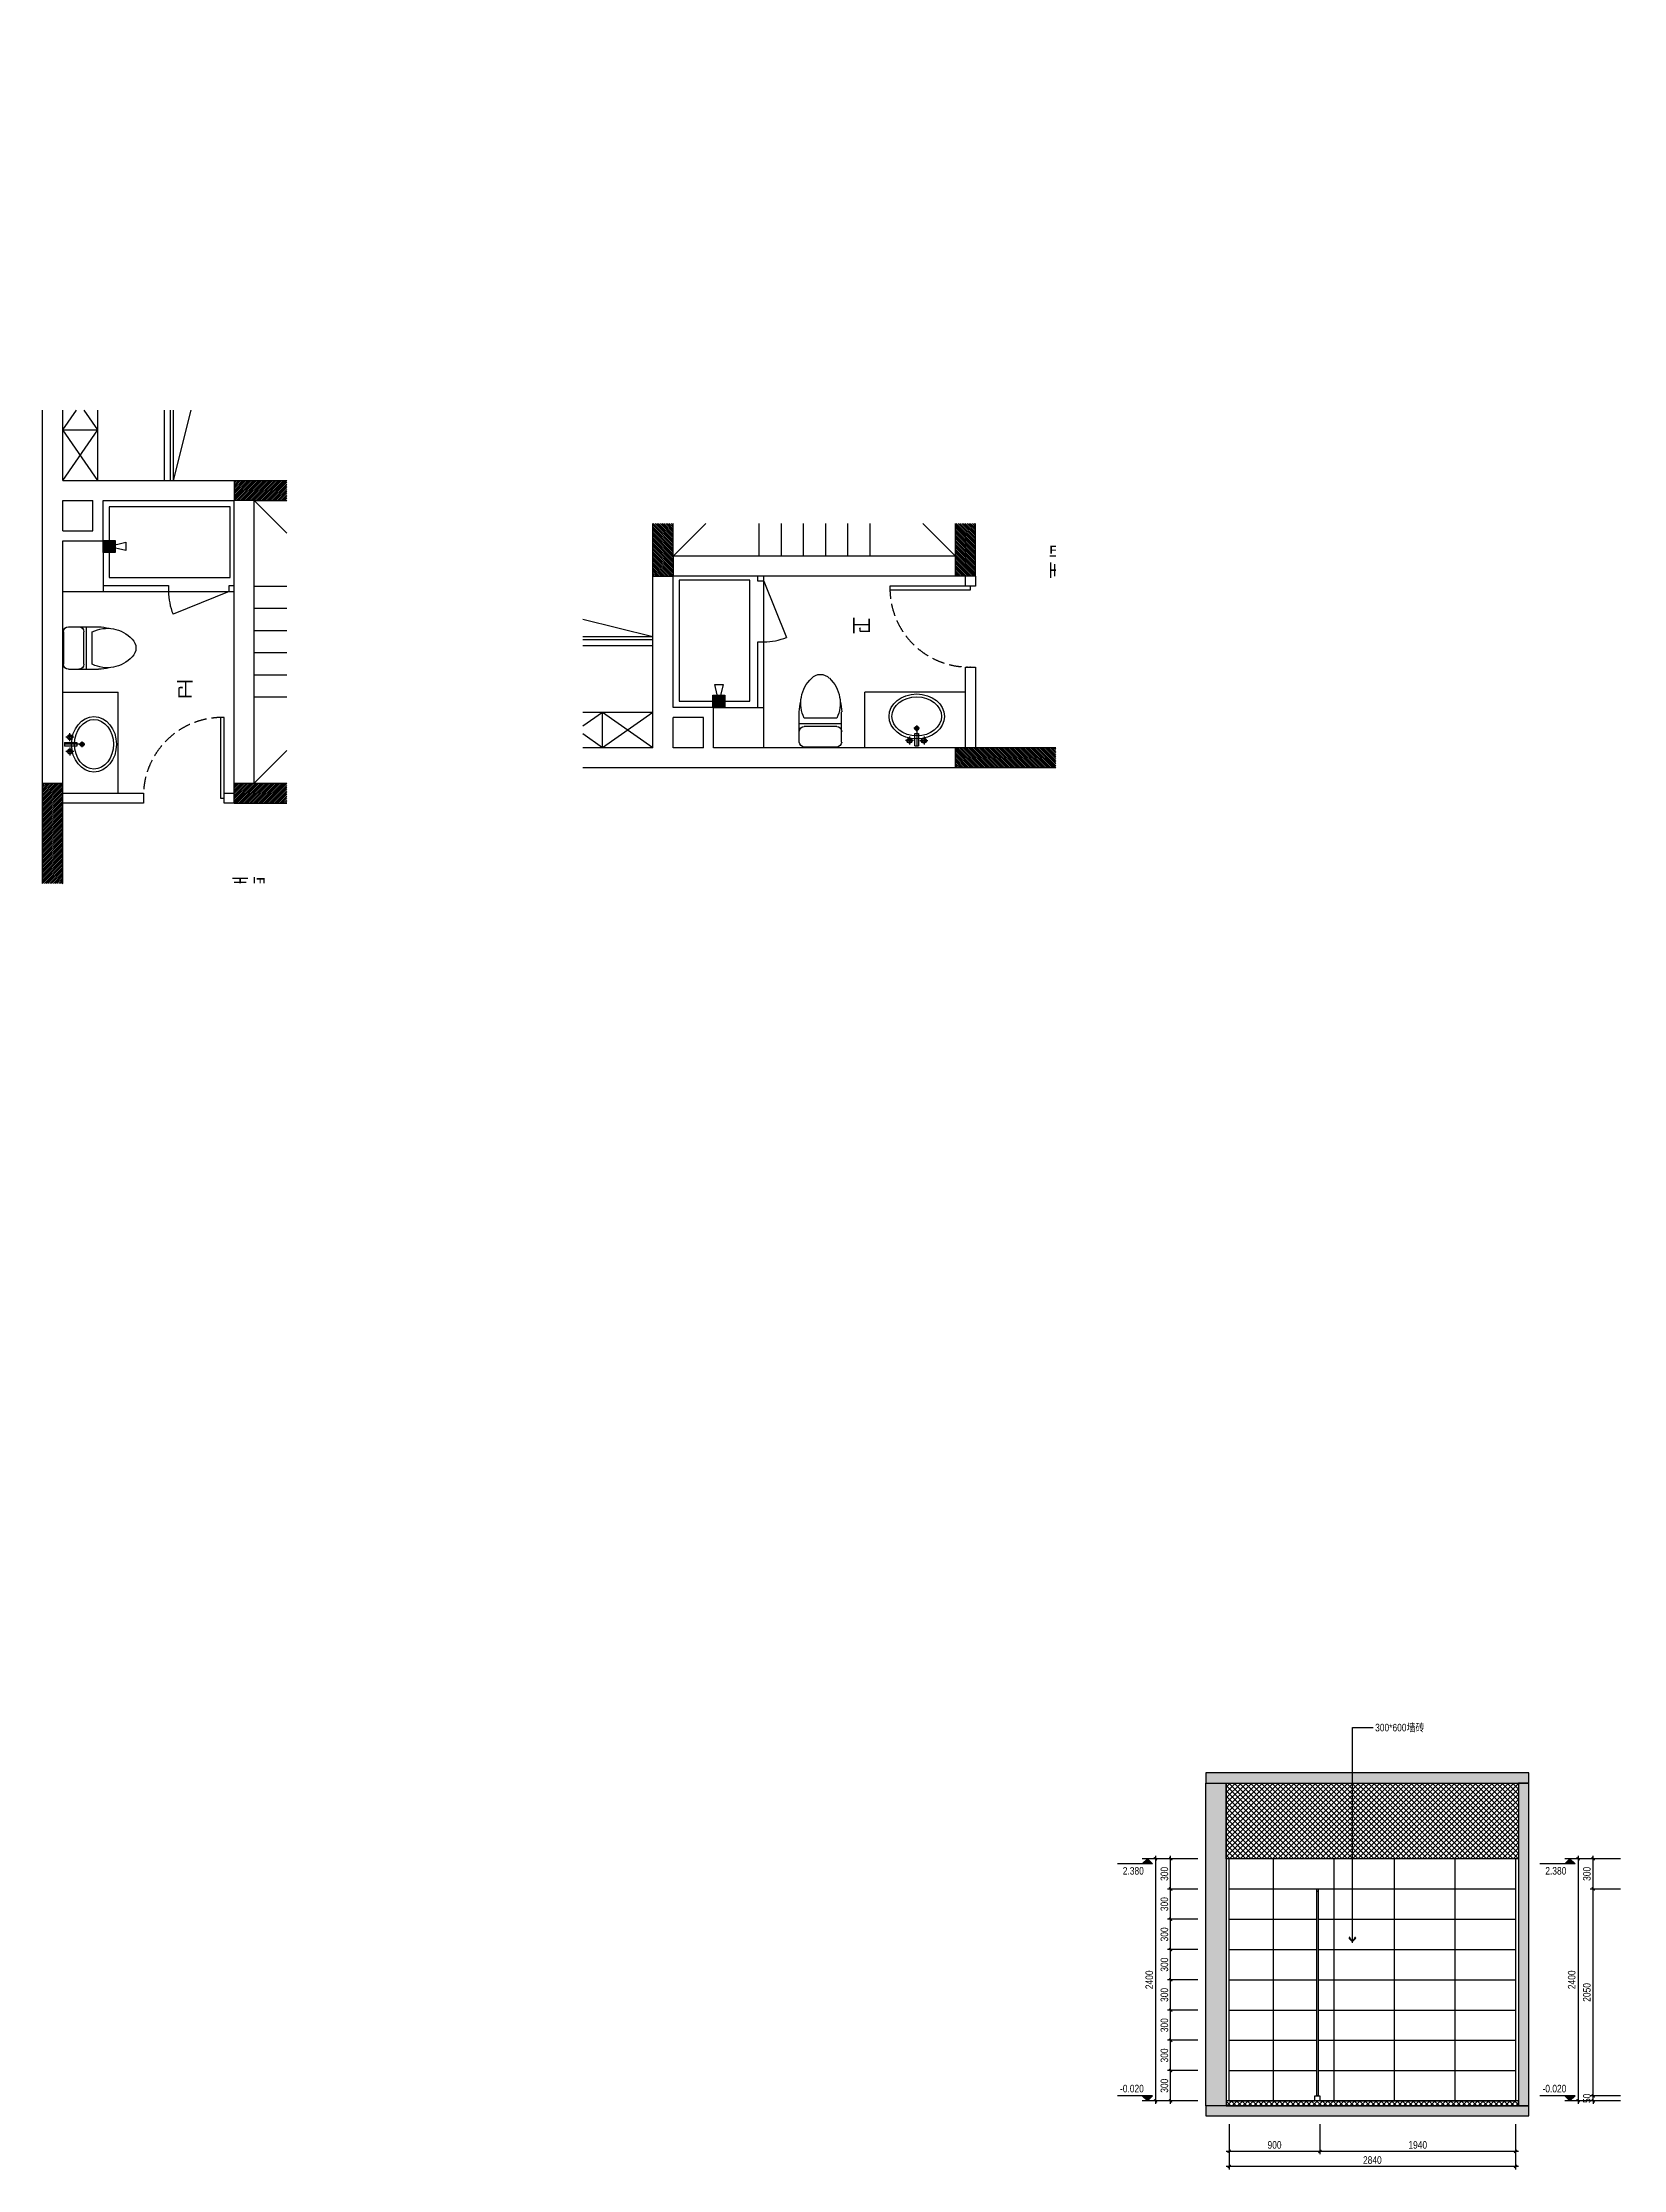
# Model space of a CAD drawing. Extents: x 468514 to 728049, y -74127 to 69080.
# Drawn here: x 623109 to 638785, y -38719 to -17636 of the extents above; entities that cross this region are included whole.
import ezdxf
from ezdxf.enums import TextEntityAlignment as Align
from ezdxf.xclip import XClip

# ---------------------------------------------------------------- set-up
doc = ezdxf.new("R2010")
doc.units = 0
doc.header["$LTSCALE"] = 500
doc.header["$MEASUREMENT"] = 0
doc.header["$XCLIPFRAME"] = 0
doc.linetypes.add('DASH', pattern=[0.35, 0.25, -0.1])
doc.layers.get('Defpoints').update_dxf_attribs({"color": 229})
for name, color, linetype in [('Door 门', 107, 'Continuous'), ('E 立面填充', 250, 'Continuous'), ('E 立面墙体', 245, 'Continuous'), ('E 立面家具、洁具', 153, 'Continuous'), ('E 立面标注尺寸', 9, 'Continuous'), ('E 立面装饰完成线', 225, 'Continuous'), ('P-Furniture 家具', 153, 'Continuous'), ('P-Make furniture 固定制作', 154, 'Continuous'), ('P-N wall 新建隔墙', 241, 'Continuous'), ('P-O wall 原始墙体', 245, 'Continuous'), ('P-Stair 楼梯（原建筑设备）', 159, 'Continuous'), ('P-Text  平面文字', 9, 'Continuous'), ('P-Ware 洁具', 153, 'Continuous')]:
    doc.layers.add(name, color=color, linetype=linetype)
doc.styles.add('PDC DIM', font='PMingLiU-ExtB.ttf', dxfattribs={"width": 0.85})
doc.styles.add('Xref-标准套房C$0$黑体', font='simhei.ttf')
doc.dimstyles.new('PDC-A2', dxfattribs={"dimscale": 0, "dimtxt": 2.5, "dimasz": 1, "dimexe": 1, "dimexo": 1, "dimgap": 0.7, "dimtad": 1, "dimdec": 0, "dimtxsty": 'PDC DIM', "dimblk": 'ARCHTICK', "dimcen": 1, "dimdle": 1, "dimclrd": 8, "dimclre": 8, "dimclrt": 9, "dimadec": 0, "dimazin": 0, "dimtfac": 1, "dimtdec": 0, "dimtix": 1, "dimtmove": 2, "dimatfit": 3, "dimldrblk": 'PDC A2 T R', "dimfxl": 10, "dimfxlon": 1, "dimarcsym": 0})
pattern_1 = [(45, (-208763.564, 55386.938), (-8.83883476, 8.83883476), [])]

# ---------------------------------------------------------------- blocks, each defined once
blk = doc.blocks.new('A$C437E590E')
at = {"color": 8, "linetype": 'ByBlock'}
for p, q in [((243, 462), (164, 462)), ((202, 422), (202, 501)), ((275, 313), (275, 510)), ((306, 462), (386, 462)), ((347, 422), (347, 501)), ((247, 340), (303, 340)), ((275, 368), (275, 312))]:
    blk.add_line(p, q, dxfattribs=at)
at = {"linetype": 'ByBlock'}
for p, q in [((257, 393), (257, 514)), ((293, 514), (257, 514)), ((293, 514), (293, 393)), ((293, 393), (257, 393))]:
    blk.add_line(p, q, dxfattribs=at)
for centre, radius in [((204, 462), 25), ((204, 462), 17.9), ((346, 462), 25), ((346, 462), 17.9)]:
    blk.add_circle(centre, radius, dxfattribs=at)
at = {"color": 8, "linetype": 'ByBlock'}
for radius in [19.5, 11.9]:
    blk.add_circle((275, 340), radius, dxfattribs=at)
at = {"linetype": 'ByBlock'}
blk.add_ellipse((275, 222), major_axis=(-275, 0), ratio=0.809091, dxfattribs=at)
at = {"color": 8, "linetype": 'ByBlock'}
blk.add_ellipse((275, 222), major_axis=(-246, 0), ratio=0.786583, dxfattribs=at)
blk = doc.blocks.new('asdfsdafa3')
for p, q in [((201554, -49577), (201554, -49256)), ((201603, -49207), (201707, -49207)), ((201707, -49207), (201901, -49207)), ((201757, -49256), (201757, -49577)), ((201782, -49207), (201782, -49627)), ((201839, -49256), (201839, -49577)), ((201603, -49627), (201707, -49627)), ((201707, -49627), (201901, -49627))]:
    blk.add_line(p, q)
for centre, radius, start, end in [((201603, -49256), 49.5, 90, 180), ((201707, -49256), 49.5, 0, 90), ((201988, -49558), 337, 42.8306, 116.2777), ((201885, -49706), 500, 75.8795, 88.2029), ((202157, -49416), 116, 359.4502, 47.9126), ((201988, -49275), 337, 243.7223, 317.1694), ((202157, -49418), 116, 312.0874, 0.5498), ((201603, -49577), 49.5, 180, 270), ((201707, -49577), 49.5, 270, 0), ((201885, -49127), 500, 271.7971, 284.1205)]:
    blk.add_arc(centre, radius, start, end)
blk = doc.blocks.new('A$C17F62748')
at = {"linetype": 'ByBlock'}
for p, q in [((60, 50), (19, 227)), ((19, 227), (101, 227)), ((101, 227), (60, 50)), ((120, 0), (0, 120)), ((0, 0), (120, 120)), ((18, 102), (102, 102)), ((18, 90), (102, 90)), ((18, 78), (102, 78)), ((18, 66), (102, 66)), ((18, 54), (102, 54)), ((18, 42), (102, 42)), ((18, 30), (102, 30)), ((99, 28), (21, 28)), ((21, 28), (21, 0)), ((51, 59), (51, 28)), ((69, 59), (69, 28)), ((99, 0), (99, 28))]:
    blk.add_line(p, q, dxfattribs=at)
for points in [[(0, 120), (120, 120), (120, 0), (0, 0)], [(12, 108), (108, 108), (108, 12), (12, 12)], [(18, 102), (102, 102), (102, 18), (18, 18)]]:
    blk.add_lwpolyline(points, close=True, dxfattribs=at)
blk = doc.blocks.new('fffg')
blk.add_lwpolyline([(143, 670), (109, 670), (109, -130), (143, -130)], close=True)
at = {"color": 8, "linetype": 'DASH'}
blk.add_arc((123, -110), 780, 88.5421, 181.4579, dxfattribs=at)
blk = doc.blocks.new('A$C28EB6B4E')
at = {"layer": 'P-O wall 原始墙体'}
h = blk.add_hatch(dxfattribs=at)
h.set_pattern_fill('ANSI31', color=256, scale=100, style=0)
h.set_pattern_definition(pattern_1)
h.paths.add_polyline_path([(9952.1, 8896.3), (10152.1, 8896.3), (10152.1, 10596.3), (9952.1, 10596.3), (9952.1, 10396.3)])
h = blk.add_hatch(dxfattribs=at)
h.set_pattern_fill('ANSI31', color=256, scale=100, style=0)
h.set_pattern_definition(pattern_1)
h.paths.add_polyline_path([(8252.1, 9096.3), (6052.1, 9096.3), (6052.1, 8896.3), (8252.1, 8896.3)])
h = blk.add_hatch(dxfattribs=at)
h.set_pattern_fill('ANSI31', color=256, scale=100, style=0)
h.set_pattern_definition(pattern_1)
h.paths.add_polyline_path([(7352.1, 6096.3), (7352.1, 5896.3), (8152.1, 5896.3), (8252.1, 5896.3), (8252.1, 6096.3), (8052.1, 6096.3)])
at = {"layer": 'P-Furniture 家具', "linetype": 'ByBlock'}
for p, q in [((9402.1, 8996.3), (9402.1, 7996.3)), ((9952.1, 7996.3), (9402.1, 7996.3)), ((8302.1, 6996.3), (8858.3, 7221.4)), ((9552.1, 6996.3), (8252.1, 6996.3)), ((8302.1, 6996.3), (8302.1, 6936.3)), ((8902.1, 6936.3), (8902.1, 6996.3)), ((8302.1, 6936.3), (8252.1, 6936.3)), ((9552.1, 6936.3), (8902.1, 6936.3))]:
    blk.add_line(p, q, dxfattribs=at)
at = {"layer": 'P-Furniture 家具'}
blk.add_lwpolyline([(8291.9, 6157.4), (9491.9, 6157.4), (9491.9, 6857.4), (8291.9, 6857.4)], close=True, dxfattribs=at)
at = {"layer": 'P-Furniture 家具', "linetype": 'ByBlock'}
blk.add_arc((8302.1, 6996.3), 600, 0, 22.03043, dxfattribs=at)
at = {"layer": 'P-Make furniture 固定制作'}
for p, q in [((9602.1, 5896.3), (9602.1, 2396.3)), ((9602.1, 5896.3), (9952.1, 5396.3)), ((9952.1, 5896.3), (9602.1, 5396.3)), ((9952.1, 5396.3), (9602.1, 5396.3)), ((9602.1, 5396.3), (9952.1, 4896.3)), ((9952.1, 5396.3), (9602.1, 4896.3))]:
    blk.add_line(p, q, dxfattribs=at)
at = {"layer": 'P-N wall 新建隔墙'}
for p, q in [((8252.1, 9096.3), (8352.1, 9096.3)), ((8352.1, 9096.3), (8352.1, 8996.3)), ((9152.1, 8996.3), (9152.1, 9096.3)), ((9152.1, 9096.3), (9952.1, 9096.3)), ((8352.1, 8996.3), (8252.1, 8996.3)), ((9952.1, 8996.3), (9152.1, 8996.3)), ((9952.1, 6996.3), (9552.1, 6996.3)), ((9552.1, 6496.3), (9552.1, 6996.3))]:
    blk.add_line(p, q, dxfattribs=at)
at = {"layer": 'P-O wall 原始墙体'}
for p, q in [((10152.1, 10596.3), (10152.1, 8396.3)), ((9952.1, 10396.3), (9952.1, 8396.3)), ((8252.1, 9096.3), (6052.1, 9096.3)), ((8252.1, 9096.3), (8252.1, 8396.3)), ((8252.1, 8896.3), (6052.1, 8896.3)), ((8052.1, 8896.3), (8052.1, 8396.3)), ((10152.1, 8896.3), (9952.1, 8896.3)), ((8052.1, 8396.3), (8052.1, 6096.3)), ((8252.1, 8396.3), (8252.1, 6096.3)), ((9952.1, 8396.3), (9952.1, 6496.3)), ((10152.1, 8396.3), (10152.1, 6396.3)), ((9952.1, 6496.3), (9552.1, 6496.3)), ((9552.1, 6496.3), (9552.1, 6096.3)), ((9952.1, 6396.3), (9652.1, 6396.3)), ((9652.1, 6396.3), (9652.1, 6096.3)), ((9952.1, 6396.3), (9952.1, 6096.3)), ((10152.1, 6396.3), (10152.1, 5996.3)), ((8052.1, 6096.3), (6052.1, 6096.3)), ((8052.1, 6096.3), (8252.1, 6096.3)), ((9552.1, 6096.3), (8252.1, 6096.3)), ((8252.1, 5896.3), (8252.1, 6096.3)), ((9952.1, 6096.3), (9652.1, 6096.3)), ((10152.1, 5996.3), (10152.1, 2296.3)), ((8152.1, 5896.3), (6052.1, 5896.3)), ((9652.1, 5896.3), (8152.1, 5896.3)), ((9952.1, 5896.3), (9652.1, 5896.3)), ((9952.1, 5896.3), (9952.1, 2396.3))]:
    blk.add_line(p, q, dxfattribs=at)
at = {"layer": 'P-Stair 楼梯（原建筑设备）'}
for p, q in [((7252.1, 8096.3), (8052.1, 8896.3)), ((7252.1, 8046.3), (8052.1, 8046.3)), ((7252.1, 7826.3), (8052.1, 7826.3)), ((7252.1, 7606.3), (8052.1, 7606.3)), ((7252.1, 7386.3), (8052.1, 7386.3)), ((7252.1, 7166.3), (8052.1, 7166.3)), ((7252.1, 6946.3), (8052.1, 6946.3)), ((7252.1, 6896.3), (8052.1, 6096.3))]:
    blk.add_line(p, q, dxfattribs=at)
for points in [[(8942.1, 5896.3), (8942.1, 3006.3), (2962.1, 3006.3), (2962.1, 5986.3), (6052.1, 5986.3)], [(8882.1, 5896.3), (8882.1, 3066.3), (3022.1, 3066.3), (3022.1, 5926.3), (6052.1, 5926.3)], [(8852.1, 5896.3), (8852.1, 3096.3), (3052.1, 3096.3), (3052.1, 5896.3), (6052.1, 5896.3)], [(8852.1, 5896.3), (8283.7, 3605.6), (3052.1, 3096.3)]]:
    blk.add_lwpolyline(points, dxfattribs=at)
at = {"layer": 'Door 门', "rotation": 180}
blk.add_blockref('fffg', (8495.2, 8916.2), dxfattribs=at)
at = {"layer": 'P-Furniture 家具', "linetype": 'ByBlock', "xscale": -1}
blk.add_blockref('asdfsdafa3', (211498.6, 56974.3), dxfattribs=at)
at = {"layer": 'P-Ware 洁具', "color": 1, "linetype": 'ByBlock', "rotation": 269.9999999999999}
blk.add_blockref('A$C437E590E', (9419.7, 8787), dxfattribs=at)
at = {"layer": 'P-Ware 洁具', "linetype": 'ByBlock', "rotation": 90.00000000000001}
blk.add_blockref('A$C17F62748', (9552.1, 6490.3), dxfattribs=at)
at = {"layer": 'P-Text  平面文字', "char_height": 150, "attachment_point": 1, "style": 'PDC DIM'}
for s, insert in [('卧室', (7931.5, 9993.6)), ('卫', (8654.2, 8039.8))]:
    blk.add_mtext_dynamic_manual_height_columns(s, width=893.426, gutter_width=1750, heights=[0], dxfattribs=dict(at, insert=insert))
blk = doc.blocks.new('A$C37DB5113')
blk.add_hatch(color=256).paths.add_polyline_path([(150, 75), (75, 0), (0, 75)])
for p, q in [((0, 75), (510, 75)), ((0, 75), (75, 0)), ((150, 75), (75, 0)), ((0, 0), (150, 0))]:
    blk.add_line(p, q)
blk.add_lwpolyline([(150, 75), (75, 0), (0, 75), (150, 75)])
at = {"style": 'Xref-标准套房C$0$黑体', "width": 0.8}
blk.add_attdef('%%P0.000', text='', height=105, dxfattribs=at).set_placement((510, 75), align=Align.BOTTOM_RIGHT)
blk = doc.blocks.new('_ArchTick')
at = {"color": 0, "linetype": 'ByBlock', "const_width": 0.4}
blk.add_lwpolyline([(-0.5, -0.5), (0.5, 0.5)], dxfattribs=at)
blk = doc.blocks.new('*D1857')
at = {"layer": 'Defpoints', "color": 0, "transparency": 16777216}
for p in [(634295, -35639), (634595, -35639), (634595, -35939)]:
    blk.add_point(p, dxfattribs=at)
at = {"layer": 'E 立面标注尺寸', "color": 8, "lineweight": -2, "transparency": 16777216}
for p, q in [((634295, -35969), (634295, -35609)), ((634565, -35639), (634265, -35639)), ((634565, -35939), (634265, -35939))]:
    blk.add_line(p, q, dxfattribs=at)
at = {"layer": 'E 立面标注尺寸', "color": 8, "lineweight": -2, "transparency": 16777216, "xscale": 29.99999882274668, "yscale": 29.99999882274668, "zscale": 29.99999882274668}
for p, rotation in [((634295, -35639), 90), ((634295, -35939), 270)]:
    blk.add_blockref('_ArchTick', p, dxfattribs=dict(at, rotation=rotation))
at = {"layer": 'E 立面标注尺寸', "color": 9, "transparency": 16777216, "insert": (634233, -35789), "char_height": 75, "attachment_point": 5, "rotation": 90, "style": 'PDC DIM'}
blk.add_mtext('300', dxfattribs=at)
blk = doc.blocks.new('PDC A2 T R')
at = {"color": 0, "linetype": 'ByBlock'}
blk.add_line((0, 0), (-2, 0), dxfattribs=at)
for points in [[(-2.15, 0.89), (-1.49, 1.35), (-0.6, 0), (0, 0)], [(-2.15, -0.89), (-1.49, -1.35), (-0.6, 0), (0, 0)]]:
    blk.add_solid(points, dxfattribs=at)
blk = doc.blocks.new('*D1858')
at = {"layer": 'Defpoints', "color": 0, "transparency": 16777216}
for p in [(634595, -35639), (634145, -38039), (634595, -38039)]:
    blk.add_point(p, dxfattribs=at)
at = {"layer": 'E 立面标注尺寸', "color": 8, "lineweight": -2, "transparency": 16777216}
for p, q in [((634145, -35609), (634145, -38069)), ((634445, -35639), (634115, -35639)), ((634445, -38039), (634115, -38039))]:
    blk.add_line(p, q, dxfattribs=at)
at = {"layer": 'E 立面标注尺寸', "color": 8, "lineweight": -2, "transparency": 16777216, "xscale": 29.99999882274668, "yscale": 29.99999882274668, "zscale": 29.99999882274668}
for p, rotation in [((634145, -35639), 90), ((634145, -38039), 270)]:
    blk.add_blockref('_ArchTick', p, dxfattribs=dict(at, rotation=rotation))
at = {"layer": 'E 立面标注尺寸', "color": 9, "transparency": 16777216, "insert": (634083, -36839), "char_height": 75, "attachment_point": 5, "rotation": 90, "style": 'PDC DIM'}
blk.add_mtext('2400', dxfattribs=at)
blk = doc.blocks.new('*D1859')
at = {"layer": 'Defpoints', "color": 0, "transparency": 16777216}
for p in [(634295, -35939), (634595, -35939), (634595, -36239)]:
    blk.add_point(p, dxfattribs=at)
at = {"layer": 'E 立面标注尺寸', "color": 8, "lineweight": -2, "transparency": 16777216}
for p, q in [((634565, -35939), (634265, -35939)), ((634295, -36269), (634295, -35909)), ((634565, -36239), (634265, -36239))]:
    blk.add_line(p, q, dxfattribs=at)
at = {"layer": 'E 立面标注尺寸', "color": 8, "lineweight": -2, "transparency": 16777216, "xscale": 29.99999882274668, "yscale": 29.99999882274668, "zscale": 29.99999882274668}
for p, rotation in [((634295, -35939), 90), ((634295, -36239), 270)]:
    blk.add_blockref('_ArchTick', p, dxfattribs=dict(at, rotation=rotation))
at = {"layer": 'E 立面标注尺寸', "color": 9, "transparency": 16777216, "insert": (634233, -36089), "char_height": 75, "attachment_point": 5, "rotation": 90, "style": 'PDC DIM'}
blk.add_mtext('300', dxfattribs=at)
blk = doc.blocks.new('*D1860')
at = {"layer": 'Defpoints', "color": 0, "transparency": 16777216}
for p in [(634295, -36239), (634595, -36239), (634595, -36539)]:
    blk.add_point(p, dxfattribs=at)
at = {"layer": 'E 立面标注尺寸', "color": 8, "lineweight": -2, "transparency": 16777216}
for p, q in [((634565, -36239), (634265, -36239)), ((634295, -36569), (634295, -36209)), ((634565, -36539), (634265, -36539))]:
    blk.add_line(p, q, dxfattribs=at)
at = {"layer": 'E 立面标注尺寸', "color": 8, "lineweight": -2, "transparency": 16777216, "xscale": 29.99999882274668, "yscale": 29.99999882274668, "zscale": 29.99999882274668}
for p, rotation in [((634295, -36239), 90), ((634295, -36539), 270)]:
    blk.add_blockref('_ArchTick', p, dxfattribs=dict(at, rotation=rotation))
at = {"layer": 'E 立面标注尺寸', "color": 9, "transparency": 16777216, "insert": (634233, -36389), "char_height": 75, "attachment_point": 5, "rotation": 90, "style": 'PDC DIM'}
blk.add_mtext('300', dxfattribs=at)
blk = doc.blocks.new('*D1861')
at = {"layer": 'Defpoints', "color": 0, "transparency": 16777216}
for p in [(634295, -36539), (634595, -36539), (634595, -36839)]:
    blk.add_point(p, dxfattribs=at)
at = {"layer": 'E 立面标注尺寸', "color": 8, "lineweight": -2, "transparency": 16777216}
for p, q in [((634565, -36539), (634265, -36539)), ((634295, -36869), (634295, -36509)), ((634565, -36839), (634265, -36839))]:
    blk.add_line(p, q, dxfattribs=at)
at = {"layer": 'E 立面标注尺寸', "color": 8, "lineweight": -2, "transparency": 16777216, "xscale": 29.99999882274668, "yscale": 29.99999882274668, "zscale": 29.99999882274668}
for p, rotation in [((634295, -36539), 90), ((634295, -36839), 270)]:
    blk.add_blockref('_ArchTick', p, dxfattribs=dict(at, rotation=rotation))
at = {"layer": 'E 立面标注尺寸', "color": 9, "transparency": 16777216, "insert": (634233, -36689), "char_height": 75, "attachment_point": 5, "rotation": 90, "style": 'PDC DIM'}
blk.add_mtext('300', dxfattribs=at)
blk = doc.blocks.new('*D1862')
at = {"layer": 'Defpoints', "color": 0, "transparency": 16777216}
for p in [(634295, -36839), (634595, -36839), (634595, -37139)]:
    blk.add_point(p, dxfattribs=at)
at = {"layer": 'E 立面标注尺寸', "color": 8, "lineweight": -2, "transparency": 16777216}
for p, q in [((634565, -36839), (634265, -36839)), ((634295, -37169), (634295, -36809)), ((634565, -37139), (634265, -37139))]:
    blk.add_line(p, q, dxfattribs=at)
at = {"layer": 'E 立面标注尺寸', "color": 8, "lineweight": -2, "transparency": 16777216, "xscale": 29.99999882274668, "yscale": 29.99999882274668, "zscale": 29.99999882274668}
for p, rotation in [((634295, -36839), 90), ((634295, -37139), 270)]:
    blk.add_blockref('_ArchTick', p, dxfattribs=dict(at, rotation=rotation))
at = {"layer": 'E 立面标注尺寸', "color": 9, "transparency": 16777216, "insert": (634233, -36989), "char_height": 75, "attachment_point": 5, "rotation": 90, "style": 'PDC DIM'}
blk.add_mtext('300', dxfattribs=at)
blk = doc.blocks.new('*D1863')
at = {"layer": 'Defpoints', "color": 0, "transparency": 16777216}
for p in [(634295, -37139), (634595, -37139), (634595, -37439)]:
    blk.add_point(p, dxfattribs=at)
at = {"layer": 'E 立面标注尺寸', "color": 8, "lineweight": -2, "transparency": 16777216}
for p, q in [((634565, -37139), (634265, -37139)), ((634295, -37469), (634295, -37109)), ((634565, -37439), (634265, -37439))]:
    blk.add_line(p, q, dxfattribs=at)
at = {"layer": 'E 立面标注尺寸', "color": 8, "lineweight": -2, "transparency": 16777216, "xscale": 29.99999882274668, "yscale": 29.99999882274668, "zscale": 29.99999882274668}
for p, rotation in [((634295, -37139), 90), ((634295, -37439), 270)]:
    blk.add_blockref('_ArchTick', p, dxfattribs=dict(at, rotation=rotation))
at = {"layer": 'E 立面标注尺寸', "color": 9, "transparency": 16777216, "insert": (634233, -37289), "char_height": 75, "attachment_point": 5, "rotation": 90, "style": 'PDC DIM'}
blk.add_mtext('300', dxfattribs=at)
blk = doc.blocks.new('*D1864')
at = {"layer": 'Defpoints', "color": 0, "transparency": 16777216}
for p in [(634295, -37439), (634595, -37439), (634595, -37739)]:
    blk.add_point(p, dxfattribs=at)
at = {"layer": 'E 立面标注尺寸', "color": 8, "lineweight": -2, "transparency": 16777216}
for p, q in [((634565, -37439), (634265, -37439)), ((634295, -37769), (634295, -37409)), ((634565, -37739), (634265, -37739))]:
    blk.add_line(p, q, dxfattribs=at)
at = {"layer": 'E 立面标注尺寸', "color": 8, "lineweight": -2, "transparency": 16777216, "xscale": 29.99999882274668, "yscale": 29.99999882274668, "zscale": 29.99999882274668}
for p, rotation in [((634295, -37439), 90), ((634295, -37739), 270)]:
    blk.add_blockref('_ArchTick', p, dxfattribs=dict(at, rotation=rotation))
at = {"layer": 'E 立面标注尺寸', "color": 9, "transparency": 16777216, "insert": (634233, -37589), "char_height": 75, "attachment_point": 5, "rotation": 90, "style": 'PDC DIM'}
blk.add_mtext('300', dxfattribs=at)
blk = doc.blocks.new('*D1865')
at = {"layer": 'Defpoints', "color": 0, "transparency": 16777216}
for p in [(634295, -37739), (634595, -37739), (634595, -38039)]:
    blk.add_point(p, dxfattribs=at)
at = {"layer": 'E 立面标注尺寸', "color": 8, "lineweight": -2, "transparency": 16777216}
for p, q in [((634295, -38069), (634295, -37709)), ((634565, -37739), (634265, -37739)), ((634565, -38039), (634265, -38039))]:
    blk.add_line(p, q, dxfattribs=at)
at = {"layer": 'E 立面标注尺寸', "color": 8, "lineweight": -2, "transparency": 16777216, "xscale": 29.99999882274668, "yscale": 29.99999882274668, "zscale": 29.99999882274668}
for p, rotation in [((634295, -37739), 90), ((634295, -38039), 270)]:
    blk.add_blockref('_ArchTick', p, dxfattribs=dict(at, rotation=rotation))
at = {"layer": 'E 立面标注尺寸', "color": 9, "transparency": 16777216, "insert": (634233, -37889), "char_height": 75, "attachment_point": 5, "rotation": 90, "style": 'PDC DIM'}
blk.add_mtext('300', dxfattribs=at)
blk = doc.blocks.new('*D1866')
at = {"layer": 'Defpoints', "color": 0, "transparency": 16777216}
for p in [(638485, -37989), (638785, -37989), (638785, -38039)]:
    blk.add_point(p, dxfattribs=at)
at = {"layer": 'E 立面标注尺寸', "color": 8, "lineweight": -2, "transparency": 16777216}
for p, q in [((638755, -37989), (638455, -37989)), ((638755, -38039), (638455, -38039)), ((638485, -37989), (638485, -37959)), ((638485, -38039), (638485, -37989)), ((638485, -38039), (638485, -38069))]:
    blk.add_line(p, q, dxfattribs=at)
at = {"layer": 'E 立面标注尺寸', "color": 8, "lineweight": -2, "transparency": 16777216, "xscale": 30.00000447440561, "yscale": 30.00000447440561, "zscale": 30.00000447440561}
for p, rotation in [((638485, -37989), 270), ((638485, -38039), 90)]:
    blk.add_blockref('_ArchTick', p, dxfattribs=dict(at, rotation=rotation))
at = {"layer": 'E 立面标注尺寸', "color": 9, "transparency": 16777216, "insert": (638422, -38014), "char_height": 75, "attachment_point": 5, "rotation": 90, "style": 'PDC DIM'}
blk.add_mtext('50', dxfattribs=at)
blk = doc.blocks.new('*D1867')
at = {"layer": 'Defpoints', "color": 0, "transparency": 16777216}
for p in [(638485, -35939), (638785, -35939), (638785, -37989)]:
    blk.add_point(p, dxfattribs=at)
at = {"layer": 'E 立面标注尺寸', "color": 8, "lineweight": -2, "transparency": 16777216}
for p, q in [((638755, -35939), (638455, -35939)), ((638485, -38019), (638485, -35909)), ((638755, -37989), (638455, -37989))]:
    blk.add_line(p, q, dxfattribs=at)
at = {"layer": 'E 立面标注尺寸', "color": 8, "lineweight": -2, "transparency": 16777216, "xscale": 30.00000447440561, "yscale": 30.00000447440561, "zscale": 30.00000447440561}
for p, rotation in [((638485, -35939), 90), ((638485, -37989), 270)]:
    blk.add_blockref('_ArchTick', p, dxfattribs=dict(at, rotation=rotation))
at = {"layer": 'E 立面标注尺寸', "color": 9, "transparency": 16777216, "insert": (638422, -36964), "char_height": 75, "attachment_point": 5, "rotation": 90, "style": 'PDC DIM'}
blk.add_mtext('2050', dxfattribs=at)
blk = doc.blocks.new('*D1868')
at = {"layer": 'Defpoints', "color": 0, "transparency": 16777216}
for p in [(638485, -35639), (638785, -35639), (638785, -35939)]:
    blk.add_point(p, dxfattribs=at)
at = {"layer": 'E 立面标注尺寸', "color": 8, "lineweight": -2, "transparency": 16777216}
for p, q in [((638485, -35969), (638485, -35609)), ((638755, -35639), (638455, -35639)), ((638755, -35939), (638455, -35939))]:
    blk.add_line(p, q, dxfattribs=at)
at = {"layer": 'E 立面标注尺寸', "color": 8, "lineweight": -2, "transparency": 16777216, "xscale": 30.00000447440561, "yscale": 30.00000447440561, "zscale": 30.00000447440561}
for p, rotation in [((638485, -35639), 90), ((638485, -35939), 270)]:
    blk.add_blockref('_ArchTick', p, dxfattribs=dict(at, rotation=rotation))
at = {"layer": 'E 立面标注尺寸', "color": 9, "transparency": 16777216, "insert": (638422, -35789), "char_height": 75, "attachment_point": 5, "rotation": 90, "style": 'PDC DIM'}
blk.add_mtext('300', dxfattribs=at)
blk = doc.blocks.new('*D1869')
at = {"layer": 'Defpoints', "color": 0, "transparency": 16777216}
for p in [(638785, -35639), (638335, -38039), (638785, -38039)]:
    blk.add_point(p, dxfattribs=at)
at = {"layer": 'E 立面标注尺寸', "color": 8, "lineweight": -2, "transparency": 16777216}
for p, q in [((638335, -35609), (638335, -38069)), ((638635, -35639), (638305, -35639)), ((638635, -38039), (638305, -38039))]:
    blk.add_line(p, q, dxfattribs=at)
at = {"layer": 'E 立面标注尺寸', "color": 8, "lineweight": -2, "transparency": 16777216, "xscale": 30.00000447440561, "yscale": 30.00000447440561, "zscale": 30.00000447440561}
for p, rotation in [((638335, -35639), 90), ((638335, -38039), 270)]:
    blk.add_blockref('_ArchTick', p, dxfattribs=dict(at, rotation=rotation))
at = {"layer": 'E 立面标注尺寸', "color": 9, "transparency": 16777216, "insert": (638272, -36839), "char_height": 75, "attachment_point": 5, "rotation": 90, "style": 'PDC DIM'}
blk.add_mtext('2400', dxfattribs=at)
blk = doc.blocks.new('*D1892')
at = {"layer": 'Defpoints', "color": 0, "transparency": 16777216}
for p in [(634875, -38239), (635775, -38239), (635775, -38539)]:
    blk.add_point(p, dxfattribs=at)
at = {"layer": 'E 立面标注尺寸', "color": 8, "lineweight": -2, "transparency": 16777216}
for p, q in [((634875, -38269), (634875, -38569)), ((635775, -38269), (635775, -38569)), ((634845, -38539), (635805, -38539))]:
    blk.add_line(p, q, dxfattribs=at)
at = {"layer": 'E 立面标注尺寸', "color": 8, "lineweight": -2, "transparency": 16777216, "xscale": 30.00000447440561, "yscale": 30.00000447440561, "zscale": 30.00000447440561, "rotation": 180}
blk.add_blockref('_ArchTick', (634875, -38539), dxfattribs=at)
at = {"layer": 'E 立面标注尺寸', "color": 8, "lineweight": -2, "transparency": 16777216, "xscale": 30.00000447440561, "yscale": 30.00000447440561, "zscale": 30.00000447440561}
blk.add_blockref('_ArchTick', (635775, -38539), dxfattribs=at)
at = {"layer": 'E 立面标注尺寸', "color": 9, "transparency": 16777216, "insert": (635325, -38476), "char_height": 75, "attachment_point": 5, "style": 'PDC DIM'}
blk.add_mtext('900', dxfattribs=at)
blk = doc.blocks.new('*D1893')
at = {"layer": 'Defpoints', "color": 0, "transparency": 16777216}
for p in [(635775, -38239), (637715, -38239), (637715, -38539)]:
    blk.add_point(p, dxfattribs=at)
at = {"layer": 'E 立面标注尺寸', "color": 8, "lineweight": -2, "transparency": 16777216}
for p, q in [((635775, -38269), (635775, -38569)), ((637715, -38269), (637715, -38569)), ((635745, -38539), (637745, -38539))]:
    blk.add_line(p, q, dxfattribs=at)
at = {"layer": 'E 立面标注尺寸', "color": 8, "lineweight": -2, "transparency": 16777216, "xscale": 30.00000447440561, "yscale": 30.00000447440561, "zscale": 30.00000447440561, "rotation": 180}
blk.add_blockref('_ArchTick', (635775, -38539), dxfattribs=at)
at = {"layer": 'E 立面标注尺寸', "color": 8, "lineweight": -2, "transparency": 16777216, "xscale": 30.00000447440561, "yscale": 30.00000447440561, "zscale": 30.00000447440561}
blk.add_blockref('_ArchTick', (637715, -38539), dxfattribs=at)
at = {"layer": 'E 立面标注尺寸', "color": 9, "transparency": 16777216, "insert": (636745, -38476), "char_height": 75, "attachment_point": 5, "style": 'PDC DIM'}
blk.add_mtext('1940', dxfattribs=at)
blk = doc.blocks.new('*D1894')
at = {"layer": 'Defpoints', "color": 0, "transparency": 16777216}
for p in [(634875, -38239), (637715, -38239), (634875, -38689)]:
    blk.add_point(p, dxfattribs=at)
at = {"layer": 'E 立面标注尺寸', "color": 8, "lineweight": -2, "transparency": 16777216}
for p, q in [((634875, -38389), (634875, -38719)), ((637715, -38389), (637715, -38719)), ((637745, -38689), (634845, -38689))]:
    blk.add_line(p, q, dxfattribs=at)
at = {"layer": 'E 立面标注尺寸', "color": 8, "lineweight": -2, "transparency": 16777216, "xscale": 30.00000447440561, "yscale": 30.00000447440561, "zscale": 30.00000447440561, "rotation": 180}
blk.add_blockref('_ArchTick', (634875, -38689), dxfattribs=at)
at = {"layer": 'E 立面标注尺寸', "color": 8, "lineweight": -2, "transparency": 16777216, "xscale": 30.00000447440561, "yscale": 30.00000447440561, "zscale": 30.00000447440561}
blk.add_blockref('_ArchTick', (637715, -38689), dxfattribs=at)
at = {"layer": 'E 立面标注尺寸', "color": 9, "transparency": 16777216, "insert": (636295, -38626), "char_height": 75, "attachment_point": 5, "style": 'PDC DIM'}
blk.add_mtext('2840', dxfattribs=at)

msp = doc.modelspace()

# ---------------------------------------------------------------- hatches: boundary and pattern name
at = {"layer": 'E 立面填充'}
h = msp.add_hatch(dxfattribs=at)
h.set_pattern_fill('ANSI37', color=256, scale=300)
h.set_pattern_definition([(45, (5483.933, 0), (-26.5165043, 26.5165043), []), (135, (5483.933, 0), (-26.5165043, -26.5165043), [])])
h.paths.add_polyline_path([(634845.3, -34889), (637745.3, -34889), (637745.3, -35639), (634845.3, -35639)])
h = msp.add_hatch(dxfattribs=at)
h.set_pattern_fill('_USER', color=256, scale=300, pattern_type=0)
h.set_pattern_definition([(0, (634875.3, -38039), (0, 300), [])])
h.paths.add_polyline_path([(635756.3, -37989), (635775.3, -37989), (635775.3, -38039), (637715.3, -38039), (637715.3, -35639), (634875.3, -35639), (634875.3, -38039), (635725.3, -38039), (635725.3, -37989), (635744.3, -37989), (635744.3, -35959), (635740.3, -35959), (635740.3, -35939), (635760.3, -35939), (635760.3, -35959), (635756.3, -36466.5)])
h = msp.add_hatch(dxfattribs=at)
h.set_pattern_fill('_USER', color=256, scale=600, angle=90, pattern_type=0)
h.set_pattern_definition([(90, (637715.3, -38039), (-600, 4e-14), [])])
h.paths.add_polyline_path([(635756.3, -37989), (635775.3, -37989), (635775.3, -38039), (637715.3, -38039), (637715.3, -35639), (634875.3, -35639), (634875.3, -38039), (635725.3, -38039), (635725.3, -37989), (635744.3, -37989), (635744.3, -35959), (635740.3, -35959), (635740.3, -35939), (635760.3, -35939), (635760.3, -35959), (635756.3, -36466.5)])
at = {"layer": 'E 立面墙体'}
h = msp.add_hatch(color=250, dxfattribs=at)
h.dxf.hatch_style = 1
h.paths.add_polyline_path([(637845.3, -34789), (634645.3, -34789), (634645.3, -34889), (637845.3, -34889)])
h = msp.add_hatch(dxfattribs=at)
h.set_pattern_fill('钢筋混凝土', color=250, scale=10, pattern_type=2)
h.set_pattern_definition([(45, (121074.81, -39714), (-35.355339, 35.355339), []), (50, (121074.81, -39714), (71.726018, -6.2752135), [7.5, -82.5]), (355, (121074.81, -39714), (-13.875133, 75.219213), [6, -66]), (100.4514, (121080.79, -39714.52), (57.850938, 68.943954), [6.374019, -70.114211]), (46.1842, (121074.81, -39694), (106.724105, -16.551901), [11.25, -123.75]), (96.6356, (121083.7, -39695.38), (93.46627, 97.411787), [9.561029, -105.1713]), (351.1842, (121074.81, -39694), (93.466195, 97.41186), [9, -99]), (21, (121084.81, -39699), (59.690705, -40.261889), [7.5, -82.5]), (326, (121084.81, -39699), (24.331533, 72.515005), [6, -66]), (71.4514, (121089.785, -39702.355), (84.022263, 32.25305), [6.374019, -70.114211]), (37.5, (121074.81, -39714), (1.2159855, 33.2893854), [0.5, -65.2, 0.5, -67, 0.5, -66.25]), (7.5, (121074.81, -39714), (26.3069537, 39.4411712), [0.5, -38.2, 0.5, -63.7, 0.5, -25.25]), (327.5, (121052.51, -39714), (53.3822436, -2.2554872), [0.5, -25, 0.5, -78, 0.5, -103.5]), (317.5, (121042.51, -39714), (58.318617, 10.0104982), [0.5, -32.5, 0.5, -51.8, 0.5, -73.5])])
h.paths.add_polyline_path([(634845.3, -38089), (634645.3, -38089), (634645.3, -34889), (634845.3, -34889)])
h = msp.add_hatch(dxfattribs=at)
h.set_pattern_fill('钢筋混凝土', color=250, scale=10, pattern_type=2)
h.set_pattern_definition([(45, (125774.81, -39714), (-35.355339, 35.355339), []), (50, (125774.81, -39714), (71.726018, -6.2752135), [7.5, -82.5]), (355, (125774.81, -39714), (-13.875133, 75.219213), [6, -66]), (100.4514, (125780.79, -39714.52), (57.850938, 68.943954), [6.374019, -70.114211]), (46.1842, (125774.81, -39694), (106.724105, -16.551901), [11.25, -123.75]), (96.6356, (125783.7, -39695.38), (93.46627, 97.411787), [9.561029, -105.1713]), (351.1842, (125774.81, -39694), (93.466195, 97.41186), [9, -99]), (21, (125784.81, -39699), (59.690705, -40.261889), [7.5, -82.5]), (326, (125784.81, -39699), (24.331533, 72.515005), [6, -66]), (71.4514, (125789.785, -39702.355), (84.022263, 32.25305), [6.374019, -70.114211]), (37.5, (125774.81, -39714), (1.2159855, 33.2893854), [0.5, -65.2, 0.5, -67, 0.5, -66.25]), (7.5, (125774.81, -39714), (26.3069537, 39.4411712), [0.5, -38.2, 0.5, -63.7, 0.5, -25.25]), (327.5, (125752.51, -39714), (53.3822436, -2.2554872), [0.5, -25, 0.5, -78, 0.5, -103.5]), (317.5, (125742.51, -39714), (58.318617, 10.0104982), [0.5, -32.5, 0.5, -51.8, 0.5, -73.5])])
h.paths.add_polyline_path([(637745.3, -38089), (637845.3, -38089), (637845.3, -34889), (637745.3, -34889)])
h = msp.add_hatch(color=250, dxfattribs=at)
h.dxf.hatch_style = 1
h.paths.add_polyline_path([(634645.3, -38189), (637845.3, -38189), (637845.3, -38089), (634645.3, -38089)])
h = msp.add_hatch(dxfattribs=at)
h.set_pattern_fill('ANSI37', color=250, scale=300)
h.set_pattern_definition([(45, (126974.81, -39714), (-26.5165043, 26.5165043), []), (135, (126974.81, -39714), (-26.5165043, -26.5165043), [])])
h.paths.add_polyline_path([(637745.3, -38039), (634845.3, -38039), (634845.3, -38089), (637745.3, -38089)])

# ---------------------------------------------------------------- linework, layer by layer
for points in [[(637845.3, -34789), (634645.3, -34789), (634645.3, -34889), (637845.3, -34889)], [(634845.3, -38089), (634645.3, -38089), (634645.3, -34889), (634845.3, -34889)], [(637745.3, -38089), (637845.3, -38089), (637845.3, -34889), (637745.3, -34889)], [(634645.3, -38189), (637845.3, -38189), (637845.3, -38089), (634645.3, -38089)]]:
    msp.add_lwpolyline(points, close=True, dxfattribs=at)
at = {"layer": 'E 立面家具、洁具'}
for points in [[(635760.3, -35939), (635740.3, -35939), (635740.3, -35959), (635760.3, -35959)], [(635756.3, -37989), (635744.3, -37989), (635744.3, -35959), (635756.3, -35959)], [(635775.3, -38039), (635725.3, -38039), (635725.3, -37989), (635775.3, -37989)]]:
    msp.add_lwpolyline(points, close=True, dxfattribs=at)
at = {"layer": 'E 立面装饰完成线'}
for p, q in [((634875.3, -38039), (634875.3, -35639)), ((637715.3, -35639), (637715.3, -38039))]:
    msp.add_line(p, q, dxfattribs=at)
for points in [[(634845.3, -34889), (637745.3, -34889), (637745.3, -35639), (634845.3, -35639)], [(637745.3, -38039), (634845.3, -38039), (634845.3, -38089), (637745.3, -38089)]]:
    msp.add_lwpolyline(points, close=True, dxfattribs=at)

# ---------------------------------------------------------------- block references
at = {"layer": 'E 立面标注尺寸'}
ref = msp.add_blockref('A$C28EB6B4E', (633260.7, -16080.2), dxfattribs=dict(at, rotation=180))
XClip(ref).set_block_clipping_path([(7729.1240428097, 5201.2954410309), (10499.9740606898, 9891.7954410309)])
ref = msp.add_blockref('A$C28EB6B4E', (623265.1, -14673.9), dxfattribs=dict(at, rotation=270))
XClip(ref).set_block_clipping_path([(7729.1240428097, 5201.2954410309), (10499.9740606898, 9891.7954410309)])
ref = msp.add_blockref('A$C37DB5113', (634115.3, -35639), dxfattribs=dict(at, xscale=0.6836043956309368, yscale=0.6836043956309368, zscale=0.6836043956309368, rotation=180))
ref.add_attrib('%%P0.000', '2.380', dxfattribs={"layer": '0', "height": 75, "rotation": 0, "style": 'PDC DIM', "width": 0.85}).set_placement((634028.9, -35818.9), align=Align.BOTTOM_RIGHT)
ref = msp.add_blockref('A$C37DB5113', (638305, -35639), dxfattribs=dict(at, xscale=0.6836043956309368, yscale=0.6836043956309368, zscale=0.6836043956309368, rotation=180))
ref.add_attrib('%%P0.000', '2.380', dxfattribs={"layer": '0', "height": 75, "rotation": 0, "style": 'PDC DIM', "width": 0.85}).set_placement((638218.5, -35818.9), align=Align.BOTTOM_RIGHT)
ref = msp.add_blockref('A$C37DB5113', (634115.3, -38039), dxfattribs=dict(at, xscale=-0.6836043956309368, yscale=0.6836043956354843, zscale=0.6836043956331337))
ref.add_attrib('%%P0.000', '-0.020', dxfattribs={"layer": '0', "height": 75, "rotation": 360, "style": 'PDC DIM', "width": 0.85}).set_placement((634028.9, -37977.2), align=Align.BOTTOM_RIGHT)
ref = msp.add_blockref('A$C37DB5113', (638305, -38039), dxfattribs=dict(at, xscale=-0.6836043956309368, yscale=0.6836043956354843, zscale=0.6836043956331337))
ref.add_attrib('%%P0.000', '-0.020', dxfattribs={"layer": '0', "height": 75, "rotation": 360, "style": 'PDC DIM', "width": 0.85}).set_placement((638218.5, -37977.2), align=Align.BOTTOM_RIGHT)

# ---------------------------------------------------------------- texts
at = {"layer": 'E 立面标注尺寸', "color": 9, "insert": (636322.7, -34301.5), "char_height": 75, "attachment_point": 1, "style": 'PDC DIM'}
msp.add_mtext('{\\fPMingLiU-ExtB|b0|i0|c136|p18;300*600\\fPMingLiU|b0|i0|c136|p18;墙砖}', dxfattribs=at)

# ---------------------------------------------------------------- dimensions: what is measured, and where the dimension line sits
at = {"layer": 'E 立面标注尺寸'}
for base, p1, p2, override, picture, middle in [((634145.3, -38039), (634595.3, -35639), (634595.3, -38039), {"dimscale": 29.999999}, '*D1858', (634082.5, -36839)), ((634295.3, -35639), (634595.3, -35939), (634595.3, -35639), {"dimscale": 29.999999}, '*D1857', (634232.5, -35789)), ((638335, -38039), (638785, -35639), (638785, -38039), {"dimscale": 30.000004}, '*D1869', (638272.2, -36839)), ((638485, -35639), (638785, -35939), (638785, -35639), {"dimscale": 30.000004}, '*D1868', (638422.2, -35789)), ((634295.3, -35939), (634595.3, -36239), (634595.3, -35939), {"dimscale": 29.999999}, '*D1859', (634232.5, -36089)), ((638485, -35939), (638785, -37989), (638785, -35939), {"dimscale": 30.000004}, '*D1867', (638421.5, -36964)), ((634295.3, -36239), (634595.3, -36539), (634595.3, -36239), {"dimscale": 29.999999}, '*D1860', (634232.5, -36389)), ((634295.3, -36539), (634595.3, -36839), (634595.3, -36539), {"dimscale": 29.999999}, '*D1861', (634232.5, -36689)), ((634295.3, -36839), (634595.3, -37139), (634595.3, -36839), {"dimscale": 29.999999}, '*D1862', (634232.5, -36989)), ((634295.3, -37139), (634595.3, -37439), (634595.3, -37139), {"dimscale": 29.999999}, '*D1863', (634232.5, -37289)), ((634295.3, -37439), (634595.3, -37739), (634595.3, -37439), {"dimscale": 29.999999}, '*D1864', (634232.5, -37589)), ((634295.3, -37739), (634595.3, -38039), (634595.3, -37739), {"dimscale": 29.999999}, '*D1865', (634232.5, -37889)), ((638485, -37989), (638785, -38039), (638785, -37989), {"dimscale": 30.000004}, '*D1866', (638421.5, -38014))]:
    dim = msp.add_linear_dim(base=base, p1=p1, p2=p2, angle=90, dimstyle='PDC-A2', override=override, dxfattribs=at)
    dim.commit()
    dim.dimension.update_dxf_attribs({"geometry": picture, "text_midpoint": middle})
for base, p1, p2, picture, middle in [((635775.3, -38539), (634875.3, -38239), (635775.3, -38239), '*D1892', (635325.3, -38475.8)), ((634875.3, -38689), (637715.3, -38239), (634875.3, -38239), '*D1894', (636295.3, -38626.2)), ((637715.3, -38539), (635775.3, -38239), (637715.3, -38239), '*D1893', (636745.3, -38475.8))]:
    dim = msp.add_linear_dim(base=base, p1=p1, p2=p2, dimstyle='PDC-A2', override={"dimscale": 30.000004}, dxfattribs=at)
    dim.commit()
    dim.dimension.update_dxf_attribs({"geometry": picture, "text_midpoint": middle})

# ---------------------------------------------------------------- leaders
at = {"layer": 'E 立面标注尺寸', "annotation_type": 0, "has_hookline": 1, "hookline_direction": 0, "text_width": 487.1}
msp.add_leader([(636096.5, -36471.1), (636096.5, -34339), (636301.7, -34339)], dimstyle='PDC-A2', override={"dimscale": 30.000004, "dimtad": 0}, dxfattribs=at)

doc.saveas('drawing.dxf')
